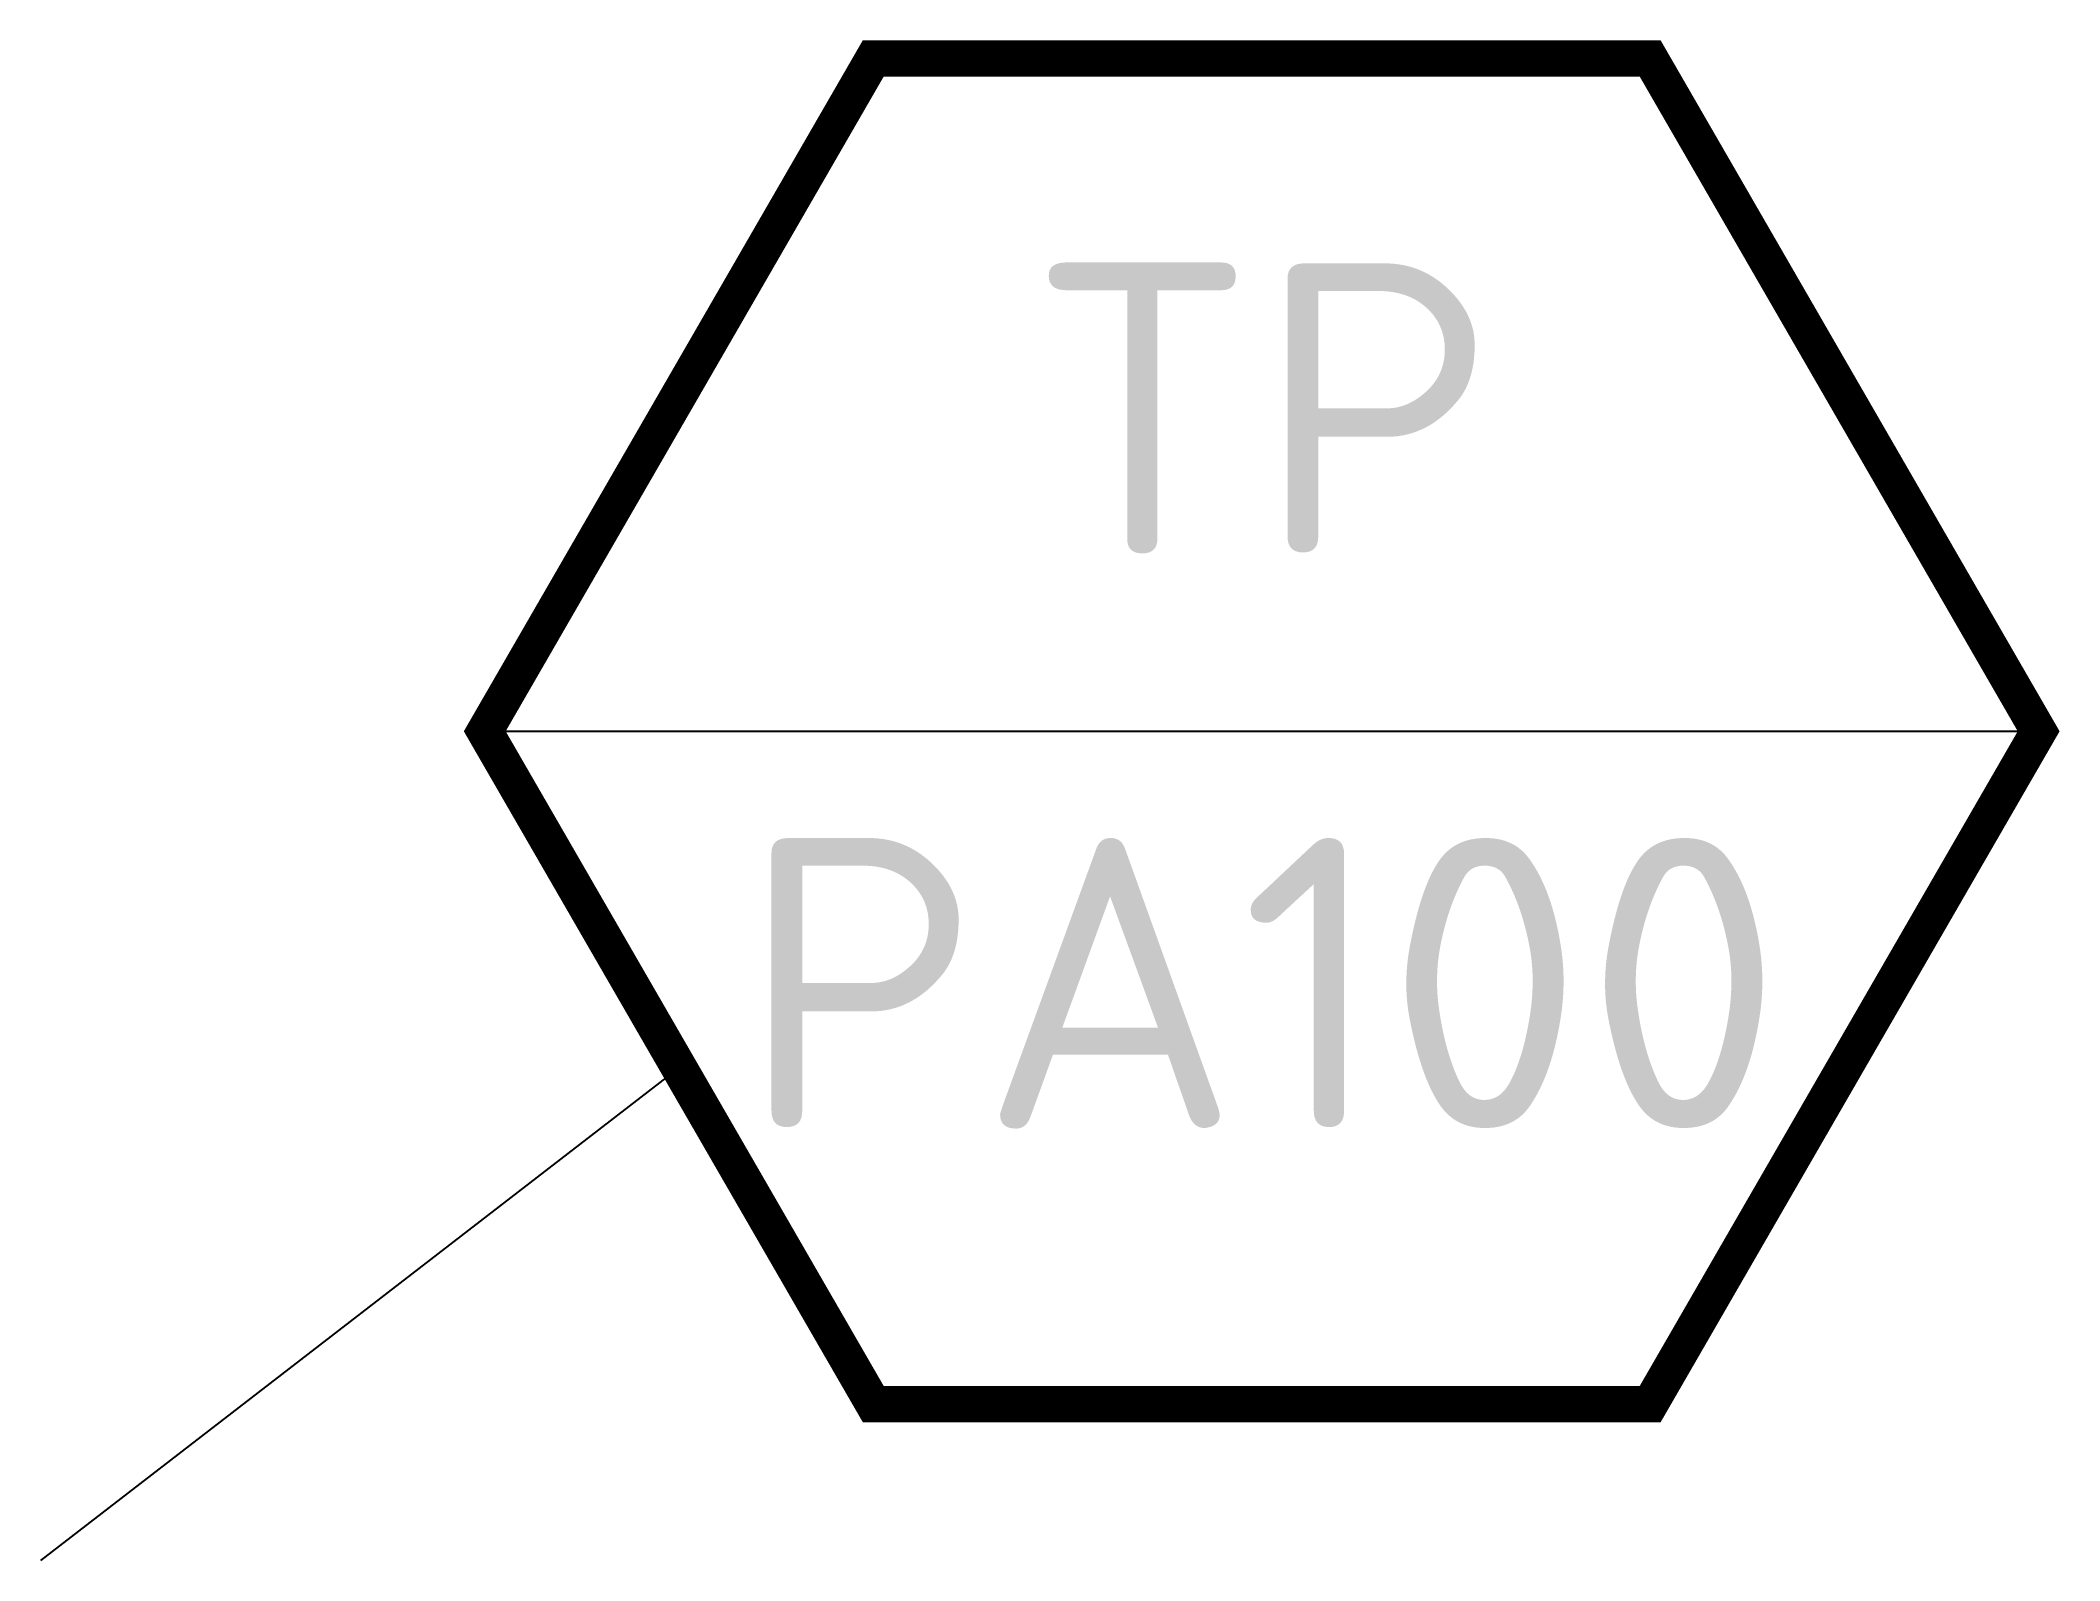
# Model space of a CAD drawing. Header units: millimetres. Extents: x 0 to 0.978, y 0 to 0.737.
import ezdxf
from ezdxf.enums import TextEntityAlignment as Align

# ---------------------------------------------------------------- set-up
doc = ezdxf.new("R2010")
doc.units = ezdxf.units.MM
doc.layers.add('TEXT', color=7, linetype='Continuous')
doc.styles.add('S1', font='isocpeur.ttf', dxfattribs={"height": 2.8})

msp = doc.modelspace()

# ---------------------------------------------------------------- linework, layer by layer
for p, q in [((0.21533, 0.40194), (0.96834, 0.40194)), ((0.30946, 0.23891), (0, 0))]:
    msp.add_line(p, q)
at = {"const_width": 0.01757}
msp.add_lwpolyline([(0.96834, 0.40194), (0.78009, 0.728), (0.40358, 0.728), (0.21533, 0.40194), (0.40358, 0.07588), (0.78009, 0.07588)], close=True, dxfattribs=at)

# ---------------------------------------------------------------- texts
at = {"style": 'S1'}
msp.add_attdef('PA100', text='', height=0.14056, dxfattribs=at).set_placement((0.59184, 0.20966), align=Align.CENTER)
at = {"layer": 'TEXT', "style": 'S1'}
msp.add_text('TP', height=0.140562, dxfattribs=at).set_placement((0.59184, 0.48816), align=Align.CENTER)

doc.saveas('drawing.dxf')
